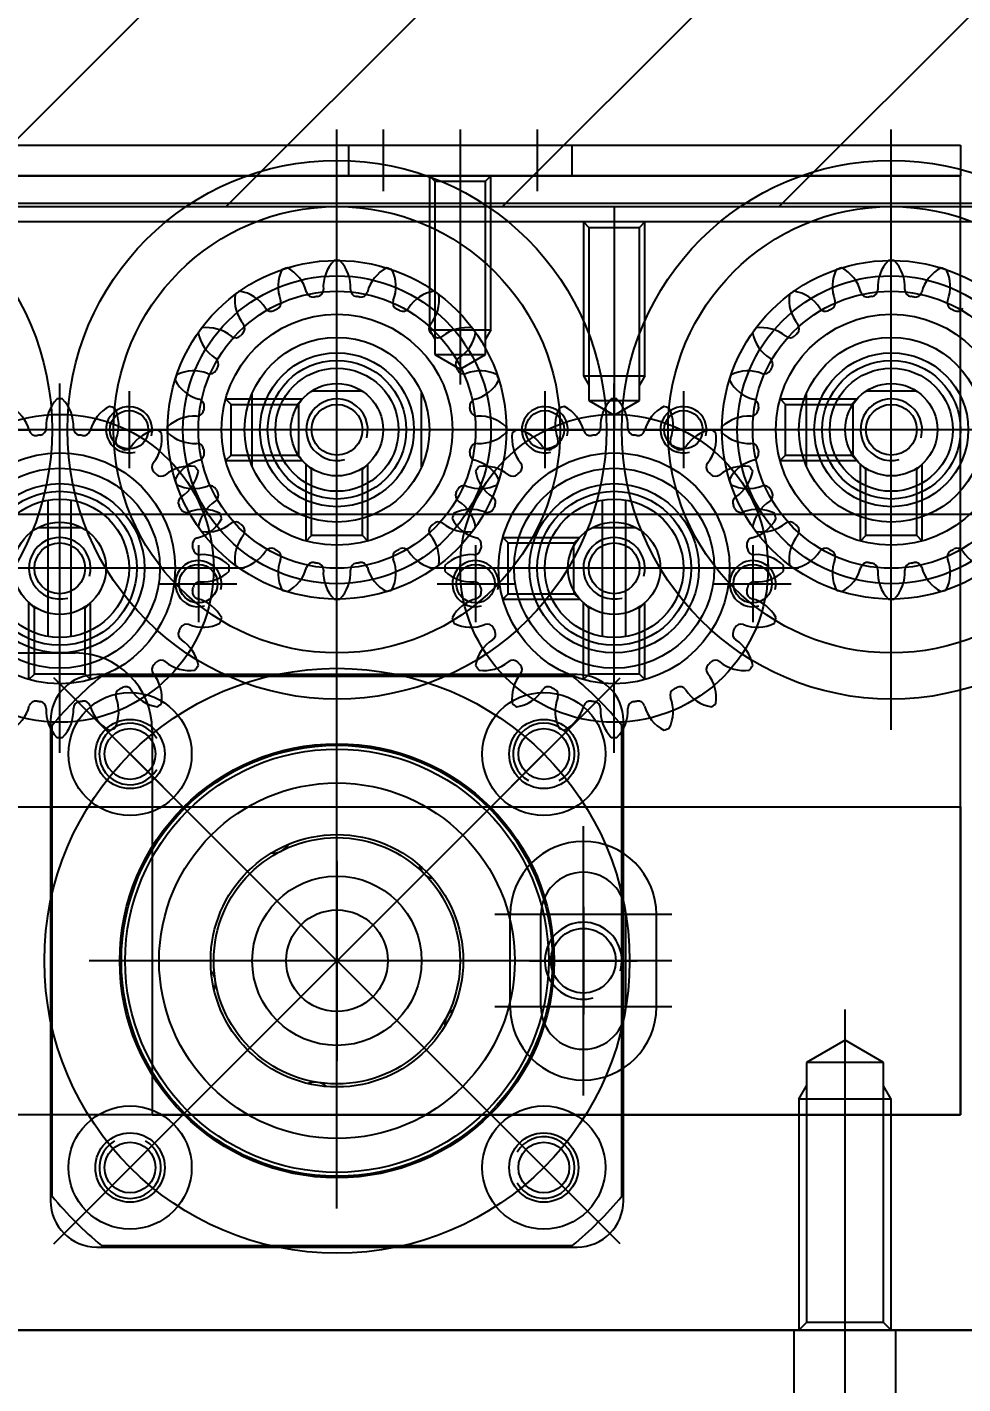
# Model space of a CAD drawing. Header units: inches. Extents: x 0 to 77285, y -118 to 40065.
# Drawn here: x 15113.5 to 15174.3, y 25619.1 to 25707.2 of the extents above; entities that cross this region are included whole.
import ezdxf

# ---------------------------------------------------------------- set-up
doc = ezdxf.new("R2010")
doc.units = ezdxf.units.IN
doc.header["$LTSCALE"] = 5
doc.header["$MEASUREMENT"] = 0
doc.layers.add('A', color=8, linetype='Continuous')
doc.styles.add('SCI', font='')
doc.styles.get('SCI').set_extended_font_data('Gulim')
doc.dimstyles.new('SCH', dxfattribs={"dimtxt": 2.5, "dimasz": 2, "dimexe": 1.25, "dimexo": 0.625, "dimtad": 1, "dimdec": 8, "dimtxsty": 'SCI', "dimcen": 2.5, "dimclrd": 4, "dimclre": 4, "dimclrt": 7, "dimadec": 8, "dimazin": 2, "dimtfac": 1, "dimtdec": 8, "dimtmove": 0, "dimatfit": 3, "dimfxl": 1, "dimarcsym": 0})

# ---------------------------------------------------------------- blocks, each defined once
blk = doc.blocks.new('A$Cc399747e')
h = blk.add_hatch()
h.set_pattern_fill('ANSI31', color=256, scale=4)
h.set_pattern_definition([(45, (9521.272, 63861.461), (-8.980256, 8.980256), [])])
h.paths.add_polyline_path([(2341.792, 581), (1941.792, 581), (1941.792, 281), (2341.792, 281)])
for p, q in [((2116.792, 676), (2116.792, 652)), ((2113.492, 667.5), (2113.492, 654)), ((2120.092, 667.5), (2120.092, 654)), ((2116.792, 656), (2116.792, 633.157)), ((2605.792, 654), (1657.792, 654)), ((1746.792, 654), (2486.792, 654)), ((2113.792, 654), (2114.292, 653.5)), ((2113.792, 654), (2113.792, 639)), ((2114.292, 653.5), (2119.292, 653.5)), ((2114.292, 653.5), (2114.292, 636.6)), ((2119.292, 653.5), (2119.792, 654)), ((2119.292, 636.6), (2119.292, 653.5)), ((2119.792, 639), (2119.792, 654)), ((2168.177, 648.385), (2131.407, 611.615)), ((2131.407, 648.385), (2168.177, 611.615)), ((2165.392, 648.6), (2134.192, 648.6)), ((2165.081, 648.5), (2134.503, 648.5)), ((2131.192, 645.6), (2131.192, 614.4)), ((2131.292, 645.289), (2131.292, 614.711)), ((2134.236, 645.556), (2138.478, 641.314)), ((2149.792, 646.1), (2149.792, 613.9)), ((2165.348, 645.556), (2161.106, 641.314)), ((2168.292, 645.289), (2168.292, 614.711)), ((2168.392, 614.4), (2168.392, 645.6)), ((2161.792, 640), (2109.292, 640)), ((2109.292, 640), (2109.292, 579)), ((2109.292, 620), (2109.292, 640)), ((2109.292, 640), (2334.292, 640)), ((2161.792, 615), (2161.792, 640)), ((2113.792, 639), (2114.292, 638.134)), ((2113.792, 639), (2119.792, 639)), ((2119.792, 639), (2119.292, 638.134)), ((2133.792, 638.75), (2133.792, 621.25)), ((2114.292, 636.6), (2116.792, 635.157)), ((2114.292, 636.6), (2119.292, 636.6)), ((2116.792, 635.157), (2119.292, 636.6)), ((2149.792, 623.5), (2149.792, 636.5)), ((2128.042, 633), (2139.542, 633)), ((2129.042, 633), (2129.042, 627)), ((2131.042, 633), (2131.042, 627)), ((2133.792, 626.5), (2133.792, 633.5)), ((2136.542, 633), (2136.542, 627)), ((2138.542, 633), (2138.542, 627)), ((2128.042, 630), (2139.542, 630)), ((2137.292, 630), (2130.292, 630)), ((2133.692, 630), (2165.892, 630)), ((2143.292, 630), (2156.292, 630)), ((2128.042, 627), (2139.542, 627)), ((2334.292, 620), (2109.292, 620)), ((2134.236, 614.444), (2138.478, 618.686)), ((2165.348, 614.444), (2161.106, 618.686)), ((2131.792, 616.5), (2131.792, 592.5)), ((2167.792, 616.5), (2167.792, 592.5)), ((2113.792, 615), (2113.792, 576)), ((2149.792, 615), (2149.792, 576)), ((2131.792, 612), (2131.792, 597)), ((2167.792, 612), (2167.792, 597)), ((2129.792, 611.729), (2129.792, 606.736)), ((2129.792, 611.729), (2130.142, 611.379)), ((2130.142, 611.379), (2133.442, 611.379)), ((2130.142, 611.379), (2130.142, 607.086)), ((2133.792, 611.729), (2133.442, 611.379)), ((2133.442, 611.379), (2133.442, 607.086)), ((2133.792, 611.729), (2133.792, 606.736)), ((2134.192, 611.4), (2165.392, 611.4)), ((2165.081, 611.5), (2134.503, 611.5)), ((2165.792, 611.729), (2165.792, 606.736)), ((2165.792, 611.729), (2166.142, 611.379)), ((2166.142, 611.379), (2169.442, 611.379)), ((2166.142, 611.379), (2166.142, 607.086)), ((2169.792, 611.729), (2169.442, 611.379)), ((2169.442, 611.379), (2169.442, 607.086)), ((2169.792, 611.729), (2169.792, 606.736)), ((2131.792, 610), (2131.792, 599)), ((2276.792, 610), (2166.792, 610)), ((2167.792, 610), (2167.792, 599)), ((2113.792, 608.5), (2113.792, 582.5)), ((2113.792, 608.5), (2113.792, 582.5)), ((2131.042, 608.937), (2131.042, 600.063)), ((2132.542, 608.937), (2132.542, 600.063)), ((2149.792, 608.5), (2149.792, 582.5)), ((2149.792, 608.5), (2149.792, 582.5)), ((2167.042, 608.937), (2167.042, 600.063)), ((2168.542, 608.937), (2168.542, 600.063)), ((2113.792, 607.5), (2113.792, 583.5)), ((2122.792, 603), (2122.792, 608)), ((2140.792, 603), (2140.792, 608)), ((2149.792, 607.5), (2149.792, 583.5)), ((2158.792, 603), (2158.792, 608)), ((2130.142, 607.086), (2129.792, 606.736)), ((2130.142, 607.086), (2130.271, 607.086)), ((2133.313, 607.086), (2133.442, 607.086)), ((2133.442, 607.086), (2133.792, 606.736)), ((2139.021, 606.5), (2134.028, 606.5)), ((2134.378, 606.15), (2134.028, 606.5)), ((2139.021, 606.5), (2138.671, 606.15)), ((2166.142, 607.086), (2165.792, 606.736)), ((2166.142, 607.086), (2166.271, 607.086)), ((2169.313, 607.086), (2169.442, 607.086)), ((2169.442, 607.086), (2169.792, 606.736)), ((2134.378, 606.15), (2134.378, 606.021)), ((2138.671, 606.15), (2134.378, 606.15)), ((2134.433, 603.077), (2134.433, 605.923)), ((2138.671, 606.15), (2138.671, 602.85)), ((2125.292, 605.5), (2120.292, 605.5)), ((2143.292, 605.5), (2138.292, 605.5)), ((2161.292, 605.5), (2156.292, 605.5)), ((2119.792, 604.5), (2143.792, 604.5)), ((2124.292, 604.5), (2139.292, 604.5)), ((2126.292, 604.5), (2137.292, 604.5)), ((2155.792, 604.5), (2179.792, 604.5)), ((2160.292, 604.5), (2175.292, 604.5)), ((2162.292, 604.5), (2173.292, 604.5)), ((2134.378, 602.98), (2134.378, 602.85)), ((2111.792, 602.729), (2111.792, 597.736)), ((2111.792, 602.729), (2112.142, 602.379)), ((2112.142, 602.379), (2115.442, 602.379)), ((2112.142, 602.379), (2112.142, 598.086)), ((2115.792, 602.729), (2115.442, 602.379)), ((2115.442, 602.379), (2115.442, 598.086)), ((2115.792, 602.729), (2115.792, 597.736)), ((2134.378, 602.85), (2134.028, 602.5)), ((2139.021, 602.5), (2134.028, 602.5)), ((2138.671, 602.85), (2134.378, 602.85)), ((2139.021, 602.5), (2138.671, 602.85)), ((2147.792, 602.729), (2147.792, 597.736)), ((2147.792, 602.729), (2148.142, 602.379)), ((2148.142, 602.379), (2151.442, 602.379)), ((2148.142, 602.379), (2148.142, 598.086)), ((2151.792, 602.729), (2151.442, 602.379)), ((2151.442, 602.379), (2151.442, 598.086)), ((2151.792, 602.729), (2151.792, 597.736)), ((2133.215, 601.859), (2130.369, 601.859)), ((2169.215, 601.859), (2166.369, 601.859)), ((2112.142, 598.086), (2111.792, 597.736)), ((2112.142, 598.086), (2112.271, 598.086)), ((2115.313, 598.086), (2115.442, 598.086)), ((2115.442, 598.086), (2115.792, 597.736)), ((2119.292, 597.898), (2119.292, 593.102)), ((2127.292, 593), (2127.292, 598)), ((2136.292, 593), (2136.292, 598)), ((2144.292, 597.898), (2144.292, 593.102)), ((2148.142, 598.086), (2147.792, 597.736)), ((2148.142, 598.086), (2148.271, 598.086)), ((2151.313, 598.086), (2151.442, 598.086)), ((2151.442, 598.086), (2151.792, 597.736)), ((2155.292, 597.898), (2155.292, 593.102)), ((2163.292, 593), (2163.292, 598)), ((2121.021, 597.5), (2116.028, 597.5)), ((2116.378, 597.15), (2116.028, 597.5)), ((2116.293, 593.843), (2116.293, 597.157)), ((2116.378, 597.15), (2116.378, 597.021)), ((2120.671, 597.15), (2116.378, 597.15)), ((2121.021, 597.5), (2120.671, 597.15)), ((2120.671, 597.15), (2120.671, 593.85)), ((2157.021, 597.5), (2152.028, 597.5)), ((2152.378, 597.15), (2152.028, 597.5)), ((2152.293, 593.843), (2152.293, 597.157)), ((2152.378, 597.15), (2152.378, 597.021)), ((2156.671, 597.15), (2152.378, 597.15)), ((2157.021, 597.5), (2156.671, 597.15)), ((2156.671, 597.15), (2156.671, 593.85)), ((2094.292, 595.5), (2133.292, 595.5)), ((2100.792, 595.5), (2126.792, 595.5)), ((2100.792, 595.5), (2126.792, 595.5)), ((2101.792, 595.5), (2125.792, 595.5)), ((2129.792, 595.5), (2124.792, 595.5)), ((2130.292, 595.5), (2169.292, 595.5)), ((2131.792, 581), (2131.792, 595.553)), ((2138.792, 595.5), (2133.792, 595.5)), ((2136.792, 595.5), (2162.792, 595.5)), ((2136.792, 595.5), (2162.792, 595.5)), ((2137.792, 595.5), (2161.792, 595.5)), ((2165.792, 595.5), (2160.792, 595.5)), ((2166.292, 595.5), (2205.292, 595.5)), ((2174.792, 595.5), (2169.792, 595.5)), ((2131.792, 594.553), (2130.142, 593.6)), ((2133.442, 593.6), (2131.792, 594.553)), ((2116.378, 593.85), (2116.028, 593.5)), ((2121.021, 593.5), (2116.028, 593.5)), ((2116.378, 593.98), (2116.378, 593.85)), ((2120.671, 593.85), (2116.378, 593.85)), ((2121.021, 593.5), (2120.671, 593.85)), ((2133.442, 593.6), (2130.142, 593.6)), ((2130.142, 593.6), (2130.142, 582.35)), ((2133.442, 582.35), (2133.442, 593.6)), ((2152.378, 593.85), (2152.028, 593.5)), ((2157.021, 593.5), (2152.028, 593.5)), ((2152.378, 593.98), (2152.378, 593.85)), ((2156.671, 593.85), (2152.378, 593.85)), ((2157.021, 593.5), (2156.671, 593.85)), ((2112.135, 592.999), (2115.449, 592.999)), ((2129.792, 592), (2130.142, 592.606)), ((2133.792, 592), (2133.442, 592.606)), ((2141.792, 578), (2141.792, 592.553)), ((2148.135, 592.999), (2151.449, 592.999)), ((2133.792, 592), (2129.792, 592)), ((2129.792, 592), (2129.792, 582)), ((2133.792, 582), (2133.792, 592)), ((2141.792, 591.553), (2140.142, 590.6)), ((2143.442, 590.6), (2141.792, 591.553)), ((2143.442, 590.6), (2140.142, 590.6)), ((2140.142, 590.6), (2140.142, 579.35)), ((2143.442, 579.35), (2143.442, 590.6)), ((2139.792, 589), (2140.142, 589.606)), ((2143.792, 589), (2139.792, 589)), ((2139.792, 589), (2139.792, 579)), ((2143.792, 589), (2143.442, 589.606)), ((2143.792, 579), (2143.792, 589)), ((1627.792, 582), (2635.792, 582)), ((2130.142, 582.35), (2129.792, 582)), ((2133.442, 582.35), (2130.142, 582.35)), ((2133.792, 582), (2133.442, 582.35)), ((2341.792, 581), (1941.792, 581)), ((2341.792, 581), (1941.792, 581)), ((2136.792, 576), (2136.792, 580)), ((2140.142, 579.35), (2139.792, 579)), ((2143.442, 579.35), (2140.142, 579.35)), ((2141.792, 576), (2141.792, 580)), ((2143.792, 579), (2143.442, 579.35)), ((2146.792, 576), (2146.792, 580)), ((2109.292, 579), (2334.292, 579)), ((2334.292, 579), (2109.292, 579)), ((2109.292, 577), (2109.292, 579)), ((2134.542, 577), (2134.542, 579)), ((2149.042, 577), (2149.042, 579)), ((2334.292, 577), (2109.292, 577))]:
    blk.add_line(p, q)
at = {"ltscale": 4}
for p, q in [((2106.292, 601), (2337.292, 601)), ((1627.792, 582), (2635.792, 582)), ((1627.792, 580.8), (2635.792, 580.8))]:
    blk.add_line(p, q, dxfattribs=at)
for centre, radius in [((2149.792, 630), 19), ((2149.792, 630), 19), ((2136.357, 643.435), 4), ((2163.227, 643.435), 4), ((2136.357, 643.435), 2.25), ((2163.227, 643.435), 2.25), ((2136.357, 643.435), 1.65), ((2163.227, 643.435), 1.65), ((2149.792, 630), 14.1), ((2149.792, 630), 14), ((2149.792, 630), 13.75), ((2149.792, 630), 11.55), ((2149.792, 630), 8.2), ((2149.792, 630), 8), ((2149.792, 630), 5.5), ((2149.792, 630), 3.3), ((2133.792, 630), 2.1), ((2136.357, 616.565), 4), ((2163.227, 616.565), 4), ((2136.357, 616.565), 2.25), ((2163.227, 616.565), 2.25), ((2136.357, 616.565), 1.65), ((2163.227, 616.565), 1.65), ((2131.792, 604.5), 10), ((2167.792, 604.5), 10), ((2113.792, 595.5), 17.5), ((2149.792, 595.5), 17.5), ((2185.792, 595.5), 17.5), ((2131.792, 604.5), 7.5), ((2167.792, 604.5), 7.5), ((2131.792, 604.5), 6.5), ((2167.792, 604.5), 6.5), ((2113.792, 595.5), 14.5), ((2131.792, 604.5), 5.5), ((2149.792, 595.5), 14.5), ((2167.792, 604.5), 5.5), ((2131.792, 604.5), 5), ((2167.792, 604.5), 5), ((2131.792, 604.5), 4.5), ((2131.792, 604.5), 4.5), ((2167.792, 604.5), 4.5), ((2167.792, 604.5), 4.5), ((2131.792, 604.5), 3), ((2131.792, 604.5), 3), ((2167.792, 604.5), 3), ((2167.792, 604.5), 3), ((2113.792, 595.5), 11), ((2122.792, 605.5), 1.25), ((2149.792, 595.5), 11), ((2140.792, 605.5), 1.25), ((2158.792, 605.5), 1.25), ((2131.792, 604.5), 1.65), ((2167.792, 604.5), 1.65), ((2113.792, 595.5), 10), ((2149.792, 595.5), 10), ((2113.792, 595.5), 9), ((2149.792, 595.5), 9), ((2113.792, 595.5), 7.5), ((2149.792, 595.5), 7.5), ((2113.792, 595.5), 6), ((2149.792, 595.5), 6), ((2113.792, 595.5), 5), ((2149.792, 595.5), 5), ((2113.792, 595.5), 4.5), ((2113.792, 595.5), 4), ((2149.792, 595.5), 4.5), ((2149.792, 595.5), 4), ((2113.792, 595.5), 3), ((2113.792, 595.5), 3), ((2149.792, 595.5), 3), ((2149.792, 595.5), 3), ((2113.792, 595.5), 1.65), ((2149.792, 595.5), 1.65), ((2127.292, 595.5), 1.25), ((2136.292, 595.5), 1.25), ((2163.292, 595.5), 1.25)]:
    blk.add_circle(centre, radius)
for centre, radius, start, end in [((2134.192, 645.6), 3, 90, 180), ((2149.792, 630), 24, 129.57122, 140.42878), ((2149.792, 630), 24, 39.57122, 50.42878), ((2165.392, 645.6), 3, 0, 90), ((2136.357, 643.435), 2, 30, 330), ((2163.227, 643.435), 2, 300, 240), ((2133.792, 633), 4.75, 0, 180), ((2151.23, 639.077), 1.19, 229.42298, 292.57702), ((2133.792, 633), 2.75, 0, 180), ((2141.603, 634.173), 1.19, 301.42298, 4.57702), ((2133.792, 630), 2.5, 165, 105), ((2158.869, 631.438), 1.19, 157.42298, 220.57702), ((2133.792, 627), 4.75, 180, 0), ((2133.792, 627), 2.75, 180, 0), ((2143.293, 623.501), 1.19, 13.42298, 76.57702), ((2153.964, 621.811), 1.19, 85.42298, 148.57702), ((2136.357, 616.565), 2, 120, 60), ((2163.227, 616.565), 2, 210, 150), ((2133.404, 613.758), 2.5, 135.86546, 183.15785), ((2131.792, 604.5), 11, 90, 90.94936), ((2131.792, 604.5), 11, 89.05064, 90), ((2130.18, 613.758), 2.5, 356.84215, 44.13454), ((2169.404, 613.758), 2.5, 135.86546, 183.15785), ((2167.792, 604.5), 11, 90, 90.94936), ((2167.792, 604.5), 11, 89.05064, 90), ((2166.18, 613.758), 2.5, 356.84215, 44.13454), ((2130.464, 613.803), 2.5, 153.86546, 201.15785), ((2131.792, 604.5), 11, 108, 108.94936), ((2131.792, 604.5), 11, 107.05064, 108), ((2127.398, 612.807), 2.5, 14.84215, 62.13454), ((2134.192, 614.4), 3, 180, 270), ((2149.792, 630), 24, 219.57122, 230.42878), ((2136.186, 612.807), 2.5, 117.86546, 165.15785), ((2131.792, 604.5), 11, 72, 72.94936), ((2131.792, 604.5), 11, 71.05064, 72), ((2133.12, 613.803), 2.5, 338.84215, 26.13454), ((2166.792, 615), 5, 180, 270), ((2166.464, 613.803), 2.5, 153.86546, 201.15785), ((2167.792, 604.5), 11, 108, 108.94936), ((2167.792, 604.5), 11, 107.05064, 108), ((2163.398, 612.807), 2.5, 14.84215, 62.13454), ((2149.792, 630), 24, 309.57122, 320.42878), ((2165.392, 614.4), 3, 270, 0), ((2172.186, 612.807), 2.5, 117.86546, 165.15785), ((2131.792, 604.5), 11, 125.05064, 126), ((2125.046, 611.042), 2.5, 32.84215, 80.13454), ((2130.467, 613.596), 0.442, 278.28904, 3.15785), ((2133.117, 613.596), 0.442, 176.84215, 261.71096), ((2138.538, 611.042), 2.5, 99.86546, 147.15785), ((2131.792, 604.5), 11, 54, 54.94936), ((2167.792, 604.5), 11, 125.05064, 126), ((2161.046, 611.042), 2.5, 32.84215, 80.13454), ((2166.467, 613.596), 0.442, 278.28904, 3.15785), ((2169.117, 613.596), 0.442, 176.84215, 261.71096), ((2127.655, 612.937), 2.5, 171.86546, 219.15785), ((2131.792, 604.5), 11, 126, 126.94936), ((2127.721, 612.741), 0.442, 296.28904, 21.15785), ((2130.242, 613.56), 0.442, 194.84215, 279.71096), ((2131.792, 604.5), 8.75, 99, 99.71096), ((2131.792, 604.5), 8.75, 98.28904, 99), ((2131.792, 604.5), 8.75, 81, 81.71096), ((2131.792, 604.5), 8.75, 80.28904, 81), ((2133.343, 613.56), 0.442, 260.28904, 345.15785), ((2135.863, 612.741), 0.442, 158.84215, 243.71096), ((2135.929, 612.937), 2.5, 320.84215, 8.13454), ((2131.792, 604.5), 11, 53.05064, 54), ((2163.655, 612.937), 2.5, 171.86546, 219.15785), ((2167.792, 604.5), 11, 126, 126.94936), ((2163.721, 612.741), 0.442, 296.28904, 21.15785), ((2166.242, 613.56), 0.442, 194.84215, 279.71096), ((2167.792, 604.5), 8.75, 99, 99.71096), ((2167.792, 604.5), 8.75, 98.28904, 99), ((2167.792, 604.5), 8.75, 81, 81.71096), ((2167.792, 604.5), 8.75, 80.28904, 81), ((2169.343, 613.56), 0.442, 260.28904, 345.15785), ((2127.518, 612.637), 0.442, 212.84215, 297.71096), ((2131.792, 604.5), 8.75, 117, 117.71096), ((2131.792, 604.5), 8.75, 116.28904, 117), ((2131.792, 604.5), 8.75, 63, 63.71096), ((2131.792, 604.5), 8.75, 62.28904, 63), ((2136.066, 612.637), 0.442, 242.28904, 327.15785), ((2163.518, 612.637), 0.442, 212.84215, 297.71096), ((2167.792, 604.5), 8.75, 117, 117.71096), ((2167.792, 604.5), 8.75, 116.28904, 117), ((2131.792, 604.5), 11, 144, 144.94936), ((2131.792, 604.5), 11, 143.05064, 144), ((2123.355, 608.637), 2.5, 50.84215, 98.13454), ((2125.374, 611.08), 0.442, 314.28904, 39.15785), ((2138.21, 611.08), 0.442, 140.84215, 225.71096), ((2140.229, 608.637), 2.5, 81.86546, 129.15785), ((2131.792, 604.5), 11, 36, 36.94936), ((2131.792, 604.5), 11, 35.05064, 36), ((2167.792, 604.5), 11, 144, 144.94936), ((2167.792, 604.5), 11, 143.05064, 144), ((2159.355, 608.637), 2.5, 50.84215, 98.13454), ((2161.374, 611.08), 0.442, 314.28904, 39.15785), ((2125.25, 611.246), 2.5, 189.86546, 237.15785), ((2125.213, 610.918), 0.442, 230.84215, 315.71096), ((2131.792, 604.5), 8.75, 135, 135.71096), ((2131.792, 604.5), 8.75, 134.28904, 135), ((2131.792, 604.5), 8.75, 45, 45.71096), ((2131.792, 604.5), 8.75, 44.28904, 45), ((2138.372, 610.918), 0.442, 224.28904, 309.15785), ((2138.334, 611.246), 2.5, 302.84215, 350.13454), ((2161.25, 611.246), 2.5, 189.86546, 237.15785), ((2161.213, 610.918), 0.442, 230.84215, 315.71096), ((2167.792, 604.5), 8.75, 135, 135.71096), ((2167.792, 604.5), 8.75, 134.28904, 135), ((2123.655, 608.774), 0.442, 332.28904, 57.15785), ((2139.929, 608.774), 0.442, 122.84215, 207.71096), ((2159.655, 608.774), 0.442, 332.28904, 57.15785), ((2122.489, 605.828), 2.5, 68.84215, 116.13454), ((2123.551, 608.571), 0.442, 248.84215, 333.71096), ((2131.792, 604.5), 8.75, 153, 153.71096), ((2131.792, 604.5), 8.75, 152.28904, 153), ((2131.792, 604.5), 8.75, 27, 27.71096), ((2131.792, 604.5), 8.75, 26.28904, 27), ((2140.033, 608.571), 0.442, 206.28904, 291.15785), ((2141.095, 605.828), 2.5, 63.86546, 111.15785), ((2158.489, 605.828), 2.5, 68.84215, 116.13454), ((2159.551, 608.571), 0.442, 248.84215, 333.71096), ((2167.792, 604.5), 8.75, 153, 153.71096), ((2167.792, 604.5), 8.75, 152.28904, 153), ((2131.792, 604.5), 11, 162, 162.94936), ((2123.486, 608.894), 2.5, 207.86546, 255.15785), ((2131.792, 604.5), 11, 161.05064, 162), ((2140.098, 608.894), 2.5, 284.84215, 332.13454), ((2131.792, 604.5), 11, 18, 18.94936), ((2131.792, 604.5), 11, 17.05064, 18), ((2167.792, 604.5), 11, 162, 162.94936), ((2159.486, 608.894), 2.5, 207.86546, 255.15785), ((2167.792, 604.5), 11, 161.05064, 162), ((2115.404, 604.758), 2.5, 135.86546, 183.15785), ((2113.792, 595.5), 11, 90, 90.94936), ((2113.792, 595.5), 11, 89.05064, 90), ((2112.18, 604.758), 2.5, 356.84215, 44.13454), ((2122.792, 605.5), 1.5, 165, 105), ((2122.732, 606.051), 0.442, 350.28904, 75.15785), ((2131.792, 604.5), 2, 165, 105), ((2140.792, 605.5), 1.5, 165, 105), ((2140.852, 606.051), 0.442, 104.84215, 189.71096), ((2151.404, 604.758), 2.5, 135.86546, 183.15785), ((2149.792, 595.5), 11, 90, 90.94936), ((2149.792, 595.5), 11, 89.05064, 90), ((2148.18, 604.758), 2.5, 356.84215, 44.13454), ((2158.792, 605.5), 1.5, 165, 105), ((2158.732, 606.051), 0.442, 350.28904, 75.15785), ((2167.792, 604.5), 2, 165, 105), ((2112.464, 604.803), 2.5, 153.86546, 201.15785), ((2113.792, 595.5), 11, 108, 108.94936), ((2113.792, 595.5), 11, 107.05064, 108), ((2109.398, 603.807), 2.5, 14.84215, 62.13454), ((2118.186, 603.807), 2.5, 117.86546, 165.15785), ((2113.792, 595.5), 11, 72, 72.94936), ((2113.792, 595.5), 11, 71.05064, 72), ((2115.12, 604.803), 2.5, 338.84215, 26.13454), ((2122.697, 605.825), 0.442, 266.84215, 351.71096), ((2131.792, 604.5), 8.75, 171, 171.71096), ((2131.792, 604.5), 8.75, 170.28904, 171), ((2131.792, 604.5), 8.75, 9, 9.71096), ((2131.792, 604.5), 8.75, 8.28904, 9), ((2140.888, 605.825), 0.442, 188.28904, 273.15785), ((2148.464, 604.803), 2.5, 153.86546, 201.15785), ((2149.792, 595.5), 11, 108, 108.94936), ((2149.792, 595.5), 11, 107.05064, 108), ((2145.398, 603.807), 2.5, 14.84215, 62.13454), ((2154.186, 603.807), 2.5, 117.86546, 165.15785), ((2149.792, 595.5), 11, 72, 72.94936), ((2149.792, 595.5), 11, 71.05064, 72), ((2151.12, 604.803), 2.5, 338.84215, 26.13454), ((2158.697, 605.825), 0.442, 266.84215, 351.71096), ((2167.792, 604.5), 8.75, 171, 171.71096), ((2167.792, 604.5), 8.75, 170.28904, 171), ((2122.534, 602.888), 2.5, 86.84215, 134.13454), ((2141.05, 602.888), 2.5, 45.86546, 93.15785), ((2158.534, 602.888), 2.5, 86.84215, 134.13454), ((2107.046, 602.042), 2.5, 32.84215, 80.13454), ((2109.721, 603.741), 0.442, 296.28904, 21.15785), ((2112.242, 604.56), 0.442, 194.84215, 279.71096), ((2113.792, 595.5), 8.75, 99, 99.71096), ((2113.792, 595.5), 8.75, 98.28904, 99), ((2112.467, 604.596), 0.442, 278.28904, 3.15785), ((2115.117, 604.596), 0.442, 176.84215, 261.71096), ((2113.792, 595.5), 8.75, 81, 81.71096), ((2113.792, 595.5), 8.75, 80.28904, 81), ((2115.343, 604.56), 0.442, 260.28904, 345.15785), ((2117.863, 603.741), 0.442, 158.84215, 243.71096), ((2120.538, 602.042), 2.5, 99.86546, 147.15785), ((2117.929, 603.937), 2.5, 320.84215, 8.13454), ((2113.792, 595.5), 11, 54, 54.94936), ((2113.792, 595.5), 11, 53.05064, 54), ((2131.792, 604.5), 11, 179.05064, 180), ((2131.792, 604.5), 11, 180, 180.94936), ((2122.534, 606.112), 2.5, 225.86546, 273.15785), ((2141.05, 606.112), 2.5, 266.84215, 314.13454), ((2131.792, 604.5), 11, 360, 0.94936), ((2131.792, 604.5), 11, 359.05064, 0), ((2145.655, 603.937), 2.5, 171.86546, 219.15785), ((2149.792, 595.5), 11, 126, 126.94936), ((2149.792, 595.5), 11, 125.05064, 126), ((2143.046, 602.042), 2.5, 32.84215, 80.13454), ((2145.721, 603.741), 0.442, 296.28904, 21.15785), ((2148.242, 604.56), 0.442, 194.84215, 279.71096), ((2149.792, 595.5), 8.75, 99, 99.71096), ((2149.792, 595.5), 8.75, 98.28904, 99), ((2148.467, 604.596), 0.442, 278.28904, 3.15785), ((2151.117, 604.596), 0.442, 176.84215, 261.71096), ((2149.792, 595.5), 8.75, 81, 81.71096), ((2149.792, 595.5), 8.75, 80.28904, 81), ((2151.343, 604.56), 0.442, 260.28904, 345.15785), ((2153.863, 603.741), 0.442, 158.84215, 243.71096), ((2156.538, 602.042), 2.5, 99.86546, 147.15785), ((2153.929, 603.937), 2.5, 320.84215, 8.13454), ((2149.792, 595.5), 11, 54, 54.94936), ((2149.792, 595.5), 11, 53.05064, 54), ((2167.792, 604.5), 11, 179.05064, 180), ((2167.792, 604.5), 11, 180, 180.94936), ((2158.534, 606.112), 2.5, 225.86546, 273.15785), ((2109.518, 603.637), 0.442, 212.84215, 297.71096), ((2113.792, 595.5), 8.75, 117, 117.71096), ((2113.792, 595.5), 8.75, 116.28904, 117), ((2113.792, 595.5), 8.75, 63, 63.71096), ((2113.792, 595.5), 8.75, 62.28904, 63), ((2118.066, 603.637), 0.442, 242.28904, 327.15785), ((2122.697, 603.175), 0.442, 8.28904, 93.15785), ((2122.732, 602.95), 0.442, 284.84215, 9.71096), ((2131.792, 604.5), 8.75, 188.28904, 189), ((2131.792, 604.5), 8.75, 189, 189.71096), ((2140.852, 602.95), 0.442, 170.28904, 255.15785), ((2131.792, 604.5), 8.75, 350.28904, 351), ((2131.792, 604.5), 8.75, 351, 351.71096), ((2140.888, 603.175), 0.442, 86.84215, 171.71096), ((2145.518, 603.637), 0.442, 212.84215, 297.71096), ((2149.792, 595.5), 8.75, 117, 117.71096), ((2149.792, 595.5), 8.75, 116.28904, 117), ((2149.792, 595.5), 8.75, 63, 63.71096), ((2149.792, 595.5), 8.75, 62.28904, 63), ((2154.066, 603.637), 0.442, 242.28904, 327.15785), ((2158.697, 603.175), 0.442, 8.28904, 93.15785), ((2158.732, 602.95), 0.442, 284.84215, 9.71096), ((2167.792, 604.5), 8.75, 188.28904, 189), ((2167.792, 604.5), 8.75, 189, 189.71096), ((2120.21, 602.08), 0.442, 140.84215, 225.71096), ((2122.229, 599.637), 2.5, 81.86546, 129.15785), ((2123.486, 600.106), 2.5, 104.84215, 152.13454), ((2113.792, 595.5), 11, 36, 36.94936), ((2140.098, 600.106), 2.5, 27.86546, 75.15785), ((2149.792, 595.5), 11, 143.05064, 144), ((2141.355, 599.637), 2.5, 50.84215, 98.13454), ((2143.374, 602.08), 0.442, 314.28904, 39.15785), ((2156.21, 602.08), 0.442, 140.84215, 225.71096), ((2158.229, 599.637), 2.5, 81.86546, 129.15785), ((2159.486, 600.106), 2.5, 104.84215, 152.13454), ((2149.792, 595.5), 11, 36, 36.94936), ((2113.792, 595.5), 8.75, 45, 45.71096), ((2113.792, 595.5), 8.75, 44.28904, 45), ((2120.372, 601.918), 0.442, 224.28904, 309.15785), ((2131.792, 604.5), 11, 197.05064, 198), ((2120.334, 602.246), 2.5, 302.84215, 350.13454), ((2113.792, 595.5), 11, 35.05064, 36), ((2149.792, 595.5), 11, 144, 144.94936), ((2143.25, 602.246), 2.5, 189.86546, 237.15785), ((2131.792, 604.5), 11, 342, 342.94936), ((2143.213, 601.918), 0.442, 230.84215, 315.71096), ((2149.792, 595.5), 8.75, 135, 135.71096), ((2149.792, 595.5), 8.75, 134.28904, 135), ((2149.792, 595.5), 8.75, 45, 45.71096), ((2149.792, 595.5), 8.75, 44.28904, 45), ((2156.372, 601.918), 0.442, 224.28904, 309.15785), ((2167.792, 604.5), 11, 197.05064, 198), ((2156.334, 602.246), 2.5, 302.84215, 350.13454), ((2149.792, 595.5), 11, 35.05064, 36), ((2131.792, 604.5), 11, 198, 198.94936), ((2122.489, 603.172), 2.5, 243.86546, 291.15785), ((2123.551, 600.429), 0.442, 26.28904, 111.15785), ((2123.655, 600.226), 0.442, 302.84215, 27.71096), ((2131.792, 604.5), 8.75, 206.28904, 207), ((2131.792, 604.5), 8.75, 207, 207.71096), ((2139.929, 600.226), 0.442, 152.28904, 237.15785), ((2131.792, 604.5), 8.75, 332.28904, 333), ((2131.792, 604.5), 8.75, 333, 333.71096), ((2140.033, 600.429), 0.442, 68.84215, 153.71096), ((2141.095, 603.172), 2.5, 248.84215, 296.13454), ((2131.792, 604.5), 11, 341.05064, 342), ((2167.792, 604.5), 11, 198, 198.94936), ((2158.489, 603.172), 2.5, 243.86546, 291.15785), ((2159.551, 600.429), 0.442, 26.28904, 111.15785), ((2159.655, 600.226), 0.442, 302.84215, 27.71096), ((2167.792, 604.5), 8.75, 206.28904, 207), ((2167.792, 604.5), 8.75, 207, 207.71096), ((2121.929, 599.774), 0.442, 122.84215, 207.71096), ((2113.792, 595.5), 8.75, 27, 27.71096), ((2113.792, 595.5), 8.75, 26.28904, 27), ((2125.25, 597.754), 2.5, 122.84215, 170.13454), ((2138.334, 597.754), 2.5, 9.86546, 57.15785), ((2141.655, 599.774), 0.442, 332.28904, 57.15785), ((2149.792, 595.5), 8.75, 153, 153.71096), ((2149.792, 595.5), 8.75, 152.28904, 153), ((2157.929, 599.774), 0.442, 122.84215, 207.71096), ((2149.792, 595.5), 8.75, 27, 27.71096), ((2149.792, 595.5), 8.75, 26.28904, 27), ((2161.25, 597.754), 2.5, 122.84215, 170.13454), ((2122.033, 599.571), 0.442, 206.28904, 291.15785), ((2123.095, 596.828), 2.5, 63.86546, 111.15785), ((2122.098, 599.894), 2.5, 284.84215, 332.13454), ((2113.792, 595.5), 11, 18, 18.94936), ((2113.792, 595.5), 11, 17.05064, 18), ((2125.213, 598.082), 0.442, 44.28904, 129.15785), ((2138.372, 598.082), 0.442, 50.84215, 135.71096), ((2149.792, 595.5), 11, 162, 162.94936), ((2141.486, 599.894), 2.5, 207.86546, 255.15785), ((2149.792, 595.5), 11, 161.05064, 162), ((2140.489, 596.828), 2.5, 68.84215, 116.13454), ((2141.551, 599.571), 0.442, 248.84215, 333.71096), ((2158.033, 599.571), 0.442, 206.28904, 291.15785), ((2159.095, 596.828), 2.5, 63.86546, 111.15785), ((2158.098, 599.894), 2.5, 284.84215, 332.13454), ((2149.792, 595.5), 11, 18, 18.94936), ((2149.792, 595.5), 11, 17.05064, 18), ((2161.213, 598.082), 0.442, 44.28904, 129.15785), ((2131.792, 604.5), 11, 215.05064, 216), ((2131.792, 604.5), 11, 216, 216.94936), ((2123.355, 600.363), 2.5, 261.86546, 309.15785), ((2127.655, 596.063), 2.5, 140.84215, 188.13454), ((2131.792, 604.5), 8.75, 224.28904, 225), ((2131.792, 604.5), 8.75, 225, 225.71096), ((2125.374, 597.921), 0.442, 320.84215, 45.71096), ((2138.21, 597.921), 0.442, 134.28904, 219.15785), ((2135.929, 596.063), 2.5, 351.86546, 39.15785), ((2131.792, 604.5), 8.75, 314.28904, 315), ((2131.792, 604.5), 8.75, 315, 315.71096), ((2140.229, 600.363), 2.5, 230.84215, 278.13454), ((2131.792, 604.5), 11, 323.05064, 324), ((2131.792, 604.5), 11, 324, 324.94936), ((2167.792, 604.5), 11, 215.05064, 216), ((2167.792, 604.5), 11, 216, 216.94936), ((2159.355, 600.363), 2.5, 261.86546, 309.15785), ((2163.655, 596.063), 2.5, 140.84215, 188.13454), ((2167.792, 604.5), 8.75, 224.28904, 225), ((2167.792, 604.5), 8.75, 225, 225.71096), ((2161.374, 597.921), 0.442, 320.84215, 45.71096), ((2113.792, 595.5), 2, 165, 105), ((2122.852, 597.051), 0.442, 104.84215, 189.71096), ((2113.792, 595.5), 8.75, 9, 9.71096), ((2113.792, 595.5), 8.75, 8.28904, 9), ((2122.888, 596.825), 0.442, 188.28904, 273.15785), ((2127.292, 595.5), 1.5, 165, 105), ((2127.518, 596.363), 0.442, 62.28904, 147.15785), ((2131.792, 604.5), 8.75, 242.28904, 243), ((2136.292, 595.5), 1.5, 165, 105), ((2131.792, 604.5), 8.75, 297, 297.71096), ((2136.066, 596.363), 0.442, 32.84215, 117.71096), ((2140.697, 596.825), 0.442, 266.84215, 351.71096), ((2140.732, 597.051), 0.442, 350.28904, 75.15785), ((2149.792, 595.5), 8.75, 171, 171.71096), ((2149.792, 595.5), 8.75, 170.28904, 171), ((2149.792, 595.5), 2, 165, 105), ((2158.852, 597.051), 0.442, 104.84215, 189.71096), ((2149.792, 595.5), 8.75, 9, 9.71096), ((2149.792, 595.5), 8.75, 8.28904, 9), ((2158.888, 596.825), 0.442, 188.28904, 273.15785), ((2163.292, 595.5), 1.5, 165, 105), ((2163.518, 596.363), 0.442, 62.28904, 147.15785), ((2167.792, 604.5), 8.75, 242.28904, 243), ((2123.05, 593.888), 2.5, 45.86546, 93.15785), ((2125.046, 597.958), 2.5, 279.86546, 327.15785), ((2131.792, 604.5), 8.75, 243, 243.71096), ((2127.721, 596.259), 0.442, 338.84215, 63.71096), ((2130.464, 595.197), 2.5, 158.84215, 206.13454), ((2130.242, 595.44), 0.442, 80.28904, 165.15785), ((2131.792, 604.5), 8.75, 260.28904, 261), ((2131.792, 604.5), 8.75, 279, 279.71096), ((2133.343, 595.44), 0.442, 14.84215, 99.71096), ((2133.12, 595.197), 2.5, 333.86546, 21.15785), ((2135.863, 596.259), 0.442, 116.28904, 201.15785), ((2131.792, 604.5), 8.75, 296.28904, 297), ((2138.538, 597.958), 2.5, 212.84215, 260.13454), ((2140.534, 593.888), 2.5, 86.84215, 134.13454), ((2159.05, 593.888), 2.5, 45.86546, 93.15785), ((2161.046, 597.958), 2.5, 279.86546, 327.15785), ((2167.792, 604.5), 8.75, 243, 243.71096), ((2163.721, 596.259), 0.442, 338.84215, 63.71096), ((2166.464, 595.197), 2.5, 158.84215, 206.13454), ((2166.242, 595.44), 0.442, 80.28904, 165.15785), ((2167.792, 604.5), 8.75, 260.28904, 261), ((2167.792, 604.5), 8.75, 279, 279.71096), ((2169.343, 595.44), 0.442, 14.84215, 99.71096), ((2123.05, 597.112), 2.5, 266.84215, 314.13454), ((2113.792, 595.5), 11, 360, 0.94936), ((2113.792, 595.5), 11, 359.05064, 0), ((2131.792, 604.5), 11, 233.05064, 234), ((2131.792, 604.5), 11, 234, 234.94936), ((2127.398, 596.194), 2.5, 297.86546, 345.15785), ((2131.792, 604.5), 8.75, 261, 261.71096), ((2130.467, 595.405), 0.442, 356.84215, 81.71096), ((2133.404, 595.243), 2.5, 176.84215, 224.13454), ((2130.18, 595.243), 2.5, 315.86546, 3.15785), ((2133.117, 595.405), 0.442, 98.28904, 183.15785), ((2131.792, 604.5), 8.75, 278.28904, 279), ((2136.186, 596.194), 2.5, 194.84215, 242.13454), ((2131.792, 604.5), 11, 305.05064, 306), ((2131.792, 604.5), 11, 306, 306.94936), ((2149.792, 595.5), 11, 179.05064, 180), ((2149.792, 595.5), 11, 180, 180.94936), ((2140.534, 597.112), 2.5, 225.86546, 273.15785), ((2159.05, 597.112), 2.5, 266.84215, 314.13454), ((2149.792, 595.5), 11, 360, 0.94936), ((2149.792, 595.5), 11, 359.05064, 0), ((2167.792, 604.5), 11, 233.05064, 234), ((2167.792, 604.5), 11, 234, 234.94936), ((2163.398, 596.194), 2.5, 297.86546, 345.15785), ((2167.792, 604.5), 8.75, 261, 261.71096), ((2166.467, 595.405), 0.442, 356.84215, 81.71096), ((2169.404, 595.243), 2.5, 176.84215, 224.13454), ((2166.18, 595.243), 2.5, 315.86546, 3.15785), ((2169.117, 595.405), 0.442, 98.28904, 183.15785), ((2167.792, 604.5), 8.75, 278.28904, 279), ((2172.186, 596.194), 2.5, 194.84215, 242.13454), ((2113.792, 595.5), 8.75, 350.28904, 351), ((2113.792, 595.5), 8.75, 351, 351.71096), ((2122.888, 594.175), 0.442, 86.84215, 171.71096), ((2140.697, 594.175), 0.442, 8.28904, 93.15785), ((2149.792, 595.5), 8.75, 188.28904, 189), ((2149.792, 595.5), 8.75, 189, 189.71096), ((2149.792, 595.5), 8.75, 350.28904, 351), ((2149.792, 595.5), 8.75, 351, 351.71096), ((2158.888, 594.175), 0.442, 86.84215, 171.71096), ((2122.852, 593.95), 0.442, 170.28904, 255.15785), ((2122.098, 591.106), 2.5, 27.86546, 75.15785), ((2131.792, 604.5), 11, 251.05064, 252), ((2131.792, 604.5), 11, 252, 252.94936), ((2131.792, 604.5), 11, 269.05064, 270), ((2131.792, 604.5), 11, 270, 270.94936), ((2131.792, 604.5), 11, 287.05064, 288), ((2131.792, 604.5), 11, 288, 288.94936), ((2141.486, 591.106), 2.5, 104.84215, 152.13454), ((2140.732, 593.95), 0.442, 284.84215, 9.71096), ((2158.852, 593.95), 0.442, 170.28904, 255.15785), ((2158.098, 591.106), 2.5, 27.86546, 75.15785), ((2167.792, 604.5), 11, 251.05064, 252), ((2167.792, 604.5), 11, 252, 252.94936), ((2167.792, 604.5), 11, 269.05064, 270), ((2167.792, 604.5), 11, 270, 270.94936), ((2113.792, 595.5), 8.75, 332.28904, 333), ((2113.792, 595.5), 8.75, 333, 333.71096), ((2122.033, 591.429), 0.442, 68.84215, 153.71096), ((2123.095, 594.172), 2.5, 248.84215, 296.13454), ((2113.792, 595.5), 11, 341.05064, 342), ((2113.792, 595.5), 11, 342, 342.94936), ((2149.792, 595.5), 11, 197.05064, 198), ((2149.792, 595.5), 11, 198, 198.94936), ((2140.489, 594.172), 2.5, 243.86546, 291.15785), ((2141.551, 591.429), 0.442, 26.28904, 111.15785), ((2149.792, 595.5), 8.75, 206.28904, 207), ((2149.792, 595.5), 8.75, 207, 207.71096), ((2149.792, 595.5), 8.75, 332.28904, 333), ((2149.792, 595.5), 8.75, 333, 333.71096), ((2158.033, 591.429), 0.442, 68.84215, 153.71096), ((2159.095, 594.172), 2.5, 248.84215, 296.13454), ((2149.792, 595.5), 11, 341.05064, 342), ((2149.792, 595.5), 11, 342, 342.94936), ((2121.929, 591.226), 0.442, 152.28904, 237.15785), ((2120.334, 588.754), 2.5, 9.86546, 57.15785), ((2143.25, 588.754), 2.5, 122.84215, 170.13454), ((2141.655, 591.226), 0.442, 302.84215, 27.71096), ((2157.929, 591.226), 0.442, 152.28904, 237.15785), ((2156.334, 588.754), 2.5, 9.86546, 57.15785), ((2120.21, 588.921), 0.442, 134.28904, 219.15785), ((2113.792, 595.5), 8.75, 314.28904, 315), ((2113.792, 595.5), 8.75, 315, 315.71096), ((2120.372, 589.082), 0.442, 50.84215, 135.71096), ((2122.229, 591.363), 2.5, 230.84215, 278.13454), ((2113.792, 595.5), 11, 323.05064, 324), ((2113.792, 595.5), 11, 324, 324.94936), ((2149.792, 595.5), 11, 215.05064, 216), ((2149.792, 595.5), 11, 216, 216.94936), ((2141.355, 591.363), 2.5, 261.86546, 309.15785), ((2143.213, 589.082), 0.442, 44.28904, 129.15785), ((2149.792, 595.5), 8.75, 224.28904, 225), ((2149.792, 595.5), 8.75, 225, 225.71096), ((2143.374, 588.921), 0.442, 320.84215, 45.71096), ((2156.21, 588.921), 0.442, 134.28904, 219.15785), ((2149.792, 595.5), 8.75, 314.28904, 315), ((2149.792, 595.5), 8.75, 315, 315.71096), ((2156.372, 589.082), 0.442, 50.84215, 135.71096), ((2158.229, 591.363), 2.5, 230.84215, 278.13454), ((2149.792, 595.5), 11, 323.05064, 324), ((2149.792, 595.5), 11, 324, 324.94936), ((2117.929, 587.063), 2.5, 351.86546, 39.15785), ((2145.655, 587.063), 2.5, 140.84215, 188.13454), ((2153.929, 587.063), 2.5, 351.86546, 39.15785), ((2109.518, 587.363), 0.442, 62.28904, 147.15785), ((2113.792, 595.5), 8.75, 242.28904, 243), ((2113.792, 595.5), 8.75, 243, 243.71096), ((2109.721, 587.259), 0.442, 338.84215, 63.71096), ((2112.464, 586.197), 2.5, 158.84215, 206.13454), ((2115.12, 586.197), 2.5, 333.86546, 21.15785), ((2117.863, 587.259), 0.442, 116.28904, 201.15785), ((2113.792, 595.5), 8.75, 296.28904, 297), ((2113.792, 595.5), 8.75, 297, 297.71096), ((2118.066, 587.363), 0.442, 32.84215, 117.71096), ((2120.538, 588.958), 2.5, 212.84215, 260.13454), ((2143.046, 588.958), 2.5, 279.86546, 327.15785), ((2145.518, 587.363), 0.442, 62.28904, 147.15785), ((2149.792, 595.5), 8.75, 242.28904, 243), ((2149.792, 595.5), 8.75, 243, 243.71096), ((2145.721, 587.259), 0.442, 338.84215, 63.71096), ((2148.464, 586.197), 2.5, 158.84215, 206.13454), ((2151.12, 586.197), 2.5, 333.86546, 21.15785), ((2153.863, 587.259), 0.442, 116.28904, 201.15785), ((2149.792, 595.5), 8.75, 296.28904, 297), ((2149.792, 595.5), 8.75, 297, 297.71096), ((2154.066, 587.363), 0.442, 32.84215, 117.71096), ((2156.538, 588.958), 2.5, 212.84215, 260.13454), ((2109.398, 587.194), 2.5, 297.86546, 345.15785), ((2112.242, 586.44), 0.442, 80.28904, 165.15785), ((2113.792, 595.5), 8.75, 260.28904, 261), ((2113.792, 595.5), 8.75, 261, 261.71096), ((2112.467, 586.405), 0.442, 356.84215, 81.71096), ((2115.404, 586.243), 2.5, 176.84215, 224.13454), ((2112.18, 586.243), 2.5, 315.86546, 3.15785), ((2115.117, 586.405), 0.442, 98.28904, 183.15785), ((2113.792, 595.5), 8.75, 278.28904, 279), ((2113.792, 595.5), 8.75, 279, 279.71096), ((2115.343, 586.44), 0.442, 14.84215, 99.71096), ((2118.186, 587.194), 2.5, 194.84215, 242.13454), ((2113.792, 595.5), 11, 305.05064, 306), ((2113.792, 595.5), 11, 306, 306.94936), ((2149.792, 595.5), 11, 233.05064, 234), ((2149.792, 595.5), 11, 234, 234.94936), ((2145.398, 587.194), 2.5, 297.86546, 345.15785), ((2148.242, 586.44), 0.442, 80.28904, 165.15785), ((2149.792, 595.5), 8.75, 260.28904, 261), ((2149.792, 595.5), 8.75, 261, 261.71096), ((2148.467, 586.405), 0.442, 356.84215, 81.71096), ((2151.404, 586.243), 2.5, 176.84215, 224.13454), ((2148.18, 586.243), 2.5, 315.86546, 3.15785), ((2151.117, 586.405), 0.442, 98.28904, 183.15785), ((2149.792, 595.5), 8.75, 278.28904, 279), ((2149.792, 595.5), 8.75, 279, 279.71096), ((2151.343, 586.44), 0.442, 14.84215, 99.71096), ((2154.186, 587.194), 2.5, 194.84215, 242.13454), ((2149.792, 595.5), 11, 305.05064, 306), ((2149.792, 595.5), 11, 306, 306.94936), ((2113.792, 595.5), 11, 251.05064, 252), ((2113.792, 595.5), 11, 252, 252.94936), ((2113.792, 595.5), 11, 269.05064, 270), ((2113.792, 595.5), 11, 270, 270.94936), ((2113.792, 595.5), 11, 287.05064, 288), ((2113.792, 595.5), 11, 288, 288.94936), ((2149.792, 595.5), 11, 251.05064, 252), ((2149.792, 595.5), 11, 252, 252.94936), ((2149.792, 595.5), 11, 269.05064, 270), ((2149.792, 595.5), 11, 270, 270.94936), ((2149.792, 595.5), 11, 287.05064, 288), ((2149.792, 595.5), 11, 288, 288.94936)]:
    blk.add_arc(centre, radius, start, end)
blk = doc.blocks.new('*D366')
at = {"color": 4, "lineweight": -2, "transparency": 16777216}
for p, q in [((12554.65, 23925.55), (12554.65, 28076.143)), ((17979.65, 23925.05), (17979.65, 28076.143)), ((12714.65, 27976.143), (17819.65, 27976.143))]:
    blk.add_line(p, q, dxfattribs=at)
at = {"color": 4, "transparency": 16777216}
for points in [[(12714.65, 28002.81), (12714.65, 27949.477), (12554.65, 27976.143)], [(17819.65, 28002.81), (17819.65, 27949.477), (17979.65, 27976.143)]]:
    blk.add_solid(points, dxfattribs=at)
at = {"layer": 'Defpoints', "color": 0, "transparency": 16777216}
for p in [(17979.65, 27976.143), (12554.65, 23875.55), (17979.65, 23875.05)]:
    blk.add_point(p, dxfattribs=at)
at = {"color": 7, "transparency": 16777216, "insert": (15267.15, 28128.806), "char_height": 200, "attachment_point": 5, "style": 'SCI'}
blk.add_mtext('5425', dxfattribs=at)
blk = doc.blocks.new('*D367')
at = {"color": 4, "lineweight": -2, "transparency": 16777216}
for p, q in [((12554.65, 23925.55), (12554.65, 29140.675)), ((21064.65, 23433.05), (21064.65, 29140.675)), ((12714.65, 29040.675), (20904.65, 29040.675))]:
    blk.add_line(p, q, dxfattribs=at)
at = {"color": 4, "transparency": 16777216}
for points in [[(12714.65, 29067.342), (12714.65, 29014.009), (12554.65, 29040.675)], [(20904.65, 29067.342), (20904.65, 29014.009), (21064.65, 29040.675)]]:
    blk.add_solid(points, dxfattribs=at)
at = {"layer": 'Defpoints', "color": 0, "transparency": 16777216}
for p in [(21064.65, 29040.675), (12554.65, 23875.55), (21064.65, 23383.05)]:
    blk.add_point(p, dxfattribs=at)
at = {"color": 7, "transparency": 16777216, "insert": (16809.65, 29193.472), "char_height": 200, "attachment_point": 5, "style": 'SCI'}
blk.add_mtext('8510', dxfattribs=at)
blk = doc.blocks.new('*D374')
at = {"color": 4, "lineweight": -2, "transparency": 16777216}
for p, q in [((12554.65, 23925.55), (12554.65, 30215.876)), ((37924.65, 23433.05), (37924.65, 30215.876)), ((12714.65, 30115.876), (37764.65, 30115.876))]:
    blk.add_line(p, q, dxfattribs=at)
at = {"color": 4, "transparency": 16777216}
for points in [[(12714.65, 30142.543), (12714.65, 30089.21), (12554.65, 30115.876)], [(37764.65, 30142.543), (37764.65, 30089.21), (37924.65, 30115.876)]]:
    blk.add_solid(points, dxfattribs=at)
at = {"layer": 'Defpoints', "color": 0, "transparency": 16777216}
for p in [(37924.65, 30115.876), (12554.65, 23875.55), (37924.65, 23383.05)]:
    blk.add_point(p, dxfattribs=at)
at = {"color": 7, "transparency": 16777216, "insert": (25239.65, 30268.539), "char_height": 200, "attachment_point": 5, "style": 'SCI'}
blk.add_mtext('25370', dxfattribs=at)

msp = doc.modelspace()

# ---------------------------------------------------------------- block references
at = {"layer": 'A', "rotation": 180}
msp.add_blockref('A$Cc399747e', (17283.44187244, 26276.55060516), dxfattribs=at)

# ---------------------------------------------------------------- dimensions: what is measured, and where the dimension line sits
for base, p2, picture, middle in [((37924.649780898, 30115.8761734788), (37924.649780898, 23383.0504762948), '*D374', (25239.649780898, 30268.5392893244)), ((21064.649780898, 29040.6754827387), (21064.649780898, 23383.0504762948), '*D367', (16809.649780898, 29193.4717543765)), ((17979.649780898, 27976.1433020648), (17979.649780898, 23875.0504762948), '*D366', (15267.149780898, 28128.8064179103))]:
    dim = msp.add_linear_dim(base=base, p1=(12554.649780898, 23875.5504762968), p2=p2, dimstyle='SCH', override={"dimscale": 80})
    dim.commit()
    dim.dimension.update_dxf_attribs({"geometry": picture, "text_midpoint": middle})

doc.saveas('drawing.dxf')
